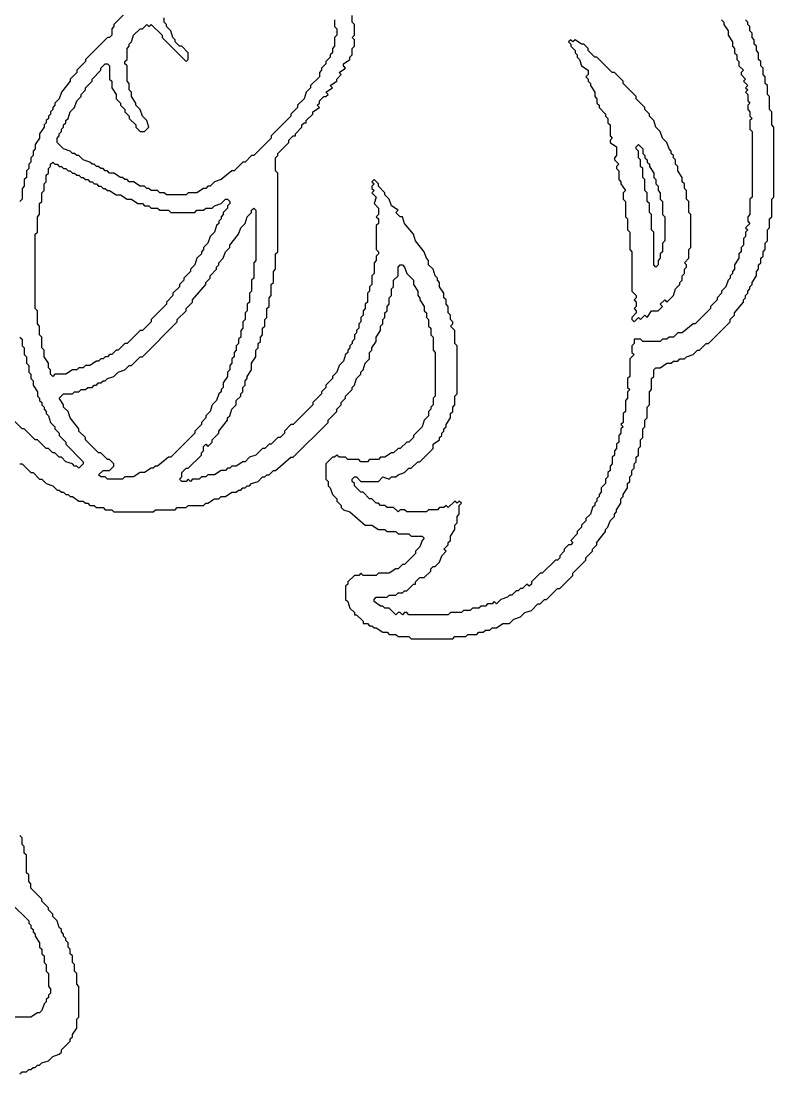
# Model space of a CAD drawing. Header units: millimetres. Extents: x 2 to 58.7, y 4.1 to 84.
# Drawn here: x 37.78 to 58.66, y 4.97 to 34.15 of the extents above; entities that cross this region are included whole.
import ezdxf

# ---------------------------------------------------------------- set-up
doc = ezdxf.new("R2010")
doc.units = ezdxf.units.MM
doc.layers.add('RAISED_METAL', color=7, linetype='Continuous')

msp = doc.modelspace()

# ---------------------------------------------------------------- linework, layer by layer
at = {"layer": 'RAISED_METAL'}
for points in [[(40.722, 34.424), (40.359, 34.061), (40.359, 34), (40.298, 33.939), (40.298, 33.758), (40.238, 33.697), (40.177, 33.697), (39.571, 33.091), (39.571, 33.03), (39.329, 32.788), (39.329, 32.727), (39.147, 32.545), (39.147, 32.485), (38.904, 32.182), (38.844, 32), (38.723, 31.879), (38.723, 31.818), (38.662, 31.758), (38.662, 31.697), (38.601, 31.636), (38.601, 31.576), (38.541, 31.515), (38.541, 31.455), (38.48, 31.394), (38.48, 31.333), (38.42, 31.273), (38.42, 31.212), (38.299, 31.03), (38.299, 30.909), (38.177, 30.727), (38.177, 30.606), (38.117, 30.545), (38.117, 30.424), (38.056, 30.364), (38.056, 30.242), (37.996, 30.182), (37.996, 30.061), (37.935, 30), (37.935, 29.818), (37.874, 29.758), (37.874, 29.576), (37.814, 29.515), (37.814, 29.212), (37.753, 29.152)], [(37.753, 21.879), (37.814, 21.879), (38.056, 21.636), (38.117, 21.636), (38.299, 21.455), (38.359, 21.455), (38.48, 21.333), (38.662, 21.273), (38.783, 21.152), (38.844, 21.152), (38.904, 21.091), (38.965, 21.091), (39.026, 21.03), (39.086, 21.03), (39.147, 20.97), (39.207, 20.97), (39.389, 20.848), (39.51, 20.848), (39.571, 20.788), (39.632, 20.788), (39.692, 20.727), (39.813, 20.727), (39.874, 20.667), (40.056, 20.667), (40.116, 20.606), (40.298, 20.606), (40.359, 20.545), (41.45, 20.545), (41.51, 20.606), (42.056, 20.606), (42.116, 20.667), (42.359, 20.667), (42.419, 20.727), (42.843, 20.727), (42.904, 20.788), (42.965, 20.788), (43.146, 20.909), (43.268, 20.909), (43.328, 20.97), (43.449, 20.97), (43.631, 21.091), (43.752, 21.091), (43.813, 21.152), (43.874, 21.152), (43.934, 21.212), (43.995, 21.212), (44.055, 21.273), (44.116, 21.273), (44.177, 21.333), (44.358, 21.394), (44.48, 21.515), (44.54, 21.515), (44.601, 21.576), (44.661, 21.576), (44.783, 21.697), (44.843, 21.697), (45.267, 22.061), (45.328, 22.061), (46.297, 23.03), (46.297, 23.091), (46.54, 23.333), (46.54, 23.394), (46.661, 23.515), (46.661, 23.576), (46.782, 23.697), (46.782, 23.758), (46.964, 23.939), (46.964, 24), (47.025, 24.061), (47.085, 24.242), (47.206, 24.364), (47.206, 24.424), (47.267, 24.485), (47.328, 24.667), (47.449, 24.788), (47.449, 24.97), (47.509, 25.03), (47.509, 25.091), (47.631, 25.273), (47.631, 25.394), (47.752, 25.576), (47.752, 25.697), (47.812, 25.758), (47.812, 25.879), (47.873, 25.939), (47.873, 26.061), (47.934, 26.121), (47.934, 26.242), (47.994, 26.303), (47.994, 26.485), (48.055, 26.545), (48.055, 26.727), (48.115, 26.788), (48.115, 26.97), (48.237, 27.091), (48.237, 27.333), (48.297, 27.394), (48.358, 27.394), (48.418, 27.333), (48.479, 27.152), (48.661, 26.97), (48.661, 26.848), (48.782, 26.667), (48.782, 26.545), (48.843, 26.485), (48.843, 26.424), (48.964, 26.242), (48.964, 26.121), (49.024, 26.061), (49.024, 25.939), (49.085, 25.879), (49.085, 25.697), (49.146, 25.636), (49.146, 25.455), (49.206, 25.394), (49.206, 25.03), (49.267, 24.97), (49.267, 23.758), (49.206, 23.697), (49.206, 23.515), (49.146, 23.455), (49.146, 23.394), (49.085, 23.333), (49.085, 23.212), (48.964, 23.091), (48.903, 22.909), (48.661, 22.667), (48.661, 22.606), (48.54, 22.485), (48.479, 22.485), (48.297, 22.303), (48.237, 22.303), (48.115, 22.182), (48.055, 22.182), (47.873, 22.061), (47.752, 22.061), (47.691, 22), (47.449, 22), (47.388, 21.939), (47.206, 21.939), (47.146, 22), (46.843, 22), (46.782, 22.061), (46.6, 22.061), (46.54, 22.121), (46.479, 22.061), (46.419, 22.061), (46.237, 21.879), (46.237, 21.455), (46.297, 21.394), (46.297, 21.273), (46.358, 21.212), (46.419, 21.03), (46.54, 20.909), (46.54, 20.848), (46.661, 20.727), (46.661, 20.667), (46.722, 20.606), (46.903, 20.545), (47.328, 20.182), (47.509, 20.182), (47.691, 20.061), (47.873, 20.061), (47.934, 20), (48.176, 20), (48.237, 19.939), (48.54, 19.939), (48.6, 19.879), (48.903, 19.879), (48.964, 19.818), (48.903, 19.758), (48.843, 19.576), (48.721, 19.455), (48.721, 19.394), (48.418, 19.091), (48.358, 19.091), (48.237, 18.97), (48.176, 18.97), (47.994, 18.848), (47.691, 18.848), (47.631, 18.788), (47.267, 18.788), (47.206, 18.848), (47.146, 18.788), (47.025, 18.788), (46.843, 18.606), (46.843, 18.545), (46.782, 18.485), (46.782, 18.121), (46.843, 18.061), (46.903, 17.879), (47.025, 17.758), (47.025, 17.697), (47.085, 17.697), (47.267, 17.515), (47.267, 17.455), (47.388, 17.455), (47.449, 17.394), (47.509, 17.394), (47.57, 17.333), (47.631, 17.333), (47.812, 17.212), (47.934, 17.212), (47.994, 17.152), (48.176, 17.152), (48.237, 17.091), (48.54, 17.091), (48.6, 17.03), (49.752, 17.03), (49.812, 17.091), (50.115, 17.091), (50.176, 17.152), (50.418, 17.152), (50.479, 17.212), (50.6, 17.212), (50.661, 17.273), (50.782, 17.273), (50.842, 17.333), (50.964, 17.333), (51.145, 17.455), (51.327, 17.455), (51.448, 17.576), (51.63, 17.636), (51.751, 17.758), (51.933, 17.818), (52.115, 18), (52.176, 18), (52.297, 18.121), (52.357, 18.121), (52.66, 18.424), (52.721, 18.424), (53.084, 18.788), (53.084, 18.848), (53.448, 19.212), (53.448, 19.273), (53.63, 19.455), (53.63, 19.515), (53.751, 19.636), (53.751, 19.697), (53.993, 20), (53.993, 20.061), (54.054, 20.121), (54.115, 20.303), (54.236, 20.424), (54.236, 20.485), (54.296, 20.545), (54.296, 20.606), (54.418, 20.788), (54.418, 20.909), (54.478, 20.97), (54.478, 21.03), (54.599, 21.212), (54.599, 21.333), (54.66, 21.394), (54.66, 21.515), (54.721, 21.576), (54.721, 21.697), (54.781, 21.758), (54.781, 21.879), (54.842, 21.939), (54.842, 22.061), (54.902, 22.121), (54.902, 22.303), (54.963, 22.364), (54.963, 22.545), (55.024, 22.606), (55.024, 22.848), (55.084, 22.909), (55.084, 23.091), (55.145, 23.152), (55.145, 23.455), (55.205, 23.515), (55.205, 23.879), (55.266, 23.939), (55.266, 24.242), (55.327, 24.303), (55.327, 24.485), (55.387, 24.545), (55.508, 24.545), (55.69, 24.667), (55.811, 24.667), (55.872, 24.727), (55.993, 24.727), (56.054, 24.788), (56.175, 24.788), (56.236, 24.848), (56.417, 24.909), (56.539, 25.03), (56.599, 25.03), (56.781, 25.212), (56.842, 25.212), (57.448, 25.818), (57.448, 25.879), (57.569, 26), (57.569, 26.061), (57.811, 26.364), (57.811, 26.424), (57.872, 26.485), (57.872, 26.545), (57.932, 26.606), (57.932, 26.667), (57.993, 26.727), (57.993, 26.788), (58.054, 26.848), (58.054, 26.909), (58.175, 27.091), (58.175, 27.212), (58.235, 27.273), (58.235, 27.394), (58.296, 27.455), (58.296, 27.576), (58.357, 27.636), (58.357, 27.758), (58.417, 27.818), (58.417, 28), (58.478, 28.061), (58.478, 28.364), (58.538, 28.424), (58.538, 28.667), (58.599, 28.727), (58.599, 29.212), (58.66, 29.273), (58.66, 31.212), (58.599, 31.273), (58.599, 31.636), (58.538, 31.697), (58.538, 32.061), (58.478, 32.121), (58.478, 32.364), (58.417, 32.424), (58.417, 32.606), (58.357, 32.667), (58.357, 32.848), (58.296, 32.909), (58.296, 33.03), (58.235, 33.091), (58.235, 33.273), (58.175, 33.333), (58.175, 33.455), (58.114, 33.515), (58.114, 33.636), (58.054, 33.697), (58.054, 33.818), (57.993, 33.879), (57.993, 34), (57.932, 34.061), (57.932, 34.121), (57.872, 34.182)], [(46.479, 34.182), (46.479, 34), (46.54, 33.939), (46.54, 33.758), (46.479, 33.697), (46.479, 33.455), (46.419, 33.394), (46.419, 33.273), (46.358, 33.212), (46.358, 33.152), (46.237, 33.03), (46.237, 32.97), (46.116, 32.848), (46.116, 32.788), (46.055, 32.727), (46.055, 32.606), (45.813, 32.364), (45.813, 32.303), (45.691, 32.182), (45.631, 32), (45.449, 31.818), (45.449, 31.758), (45.267, 31.576), (45.267, 31.515), (44.722, 30.97), (44.722, 30.909), (44.237, 30.424), (44.177, 30.424), (43.995, 30.242), (43.934, 30.242), (43.692, 30), (43.631, 30), (43.328, 29.758), (43.146, 29.697), (43.025, 29.576), (42.965, 29.576), (42.904, 29.515), (42.843, 29.515), (42.662, 29.394), (42.419, 29.394), (42.359, 29.333), (41.813, 29.333), (41.753, 29.394), (41.631, 29.394), (41.571, 29.455), (41.389, 29.455), (41.328, 29.515), (41.268, 29.515), (41.207, 29.576), (41.086, 29.576), (40.904, 29.697), (40.783, 29.697), (40.722, 29.758), (40.662, 29.758), (40.601, 29.818), (40.541, 29.818), (40.359, 29.939), (40.238, 29.939), (40.177, 30), (40.116, 30), (40.056, 30.061), (39.995, 30.061), (39.935, 30.121), (39.874, 30.121), (39.813, 30.182), (39.753, 30.182), (39.692, 30.242), (39.51, 30.303), (39.389, 30.424), (39.329, 30.424), (39.268, 30.485), (39.207, 30.485), (39.147, 30.545), (38.965, 30.606), (38.783, 30.788), (38.783, 30.909), (38.844, 30.97), (38.844, 31.03), (38.904, 31.091), (38.904, 31.152), (38.965, 31.212), (38.965, 31.273), (39.026, 31.333), (39.026, 31.394), (39.086, 31.455), (39.147, 31.636), (39.268, 31.758), (39.329, 31.939), (39.45, 32.061), (39.45, 32.121), (39.571, 32.242), (39.571, 32.303), (39.753, 32.485), (39.753, 32.545), (39.995, 32.788), (39.995, 32.848), (40.116, 32.97), (40.177, 32.97), (40.238, 32.909), (40.238, 32.545), (40.298, 32.485), (40.298, 32.303), (40.419, 32.121), (40.419, 32), (40.541, 31.879), (40.541, 31.818), (40.662, 31.697), (40.662, 31.636), (40.783, 31.515), (40.783, 31.455), (40.965, 31.273), (40.965, 31.212), (41.086, 31.091), (41.207, 31.091), (41.328, 31.212), (41.268, 31.394), (41.147, 31.515), (41.086, 31.697), (40.965, 31.818), (40.965, 31.879), (40.844, 32.061), (40.844, 32.182), (40.783, 32.242), (40.783, 32.424), (40.722, 32.485), (40.722, 32.909), (40.662, 32.97), (40.662, 33.03), (40.722, 33.091), (40.722, 33.394), (40.783, 33.455), (40.783, 33.515), (40.844, 33.576), (40.904, 33.758), (41.086, 33.939), (41.147, 33.939), (41.268, 34.061), (41.328, 34), (41.389, 34.061), (41.692, 33.758), (41.692, 33.697), (42.359, 33.03), (42.419, 33.091), (42.419, 33.273), (42.237, 33.455), (42.177, 33.455), (42.056, 33.576), (42.056, 33.636), (41.995, 33.697), (41.934, 33.879), (41.813, 34), (41.813, 34.061), (41.753, 34.121), (41.753, 34.242)], [(57.205, 34.182), (57.266, 34.121), (57.266, 34.061), (57.387, 33.879), (57.387, 33.758), (57.508, 33.576), (57.508, 33.455), (57.569, 33.394), (57.569, 33.273), (57.629, 33.212), (57.629, 33.091), (57.69, 33.03), (57.69, 32.909), (57.811, 32.788), (57.751, 32.727), (57.751, 32.667), (57.872, 32.545), (57.811, 32.485), (57.932, 32.364), (57.872, 32.303), (57.932, 32.242), (57.872, 32.182), (57.932, 32.121), (57.932, 31.939), (57.993, 31.879), (57.932, 31.818), (57.932, 31.697), (57.993, 31.636), (57.993, 31.515), (58.054, 31.455), (57.993, 31.394), (57.993, 31.152), (58.054, 31.091), (58.054, 29.273), (57.993, 29.212), (57.993, 28.788), (57.932, 28.727), (57.932, 28.606), (57.993, 28.545), (57.872, 28.424), (57.932, 28.364), (57.872, 28.303), (57.872, 28.182), (57.811, 28.121), (57.811, 27.939), (57.751, 27.879), (57.751, 27.758), (57.69, 27.697), (57.69, 27.576), (57.569, 27.394), (57.569, 27.273), (57.508, 27.212), (57.508, 27.152), (57.448, 27.091), (57.448, 27.03), (57.387, 26.97), (57.326, 26.788), (57.205, 26.667), (57.205, 26.606), (57.084, 26.485), (57.084, 26.424), (56.902, 26.242), (56.902, 26.182), (56.478, 25.758), (56.417, 25.758), (56.114, 25.515), (55.993, 25.515), (55.872, 25.394), (55.751, 25.394), (55.69, 25.333), (55.569, 25.333), (55.508, 25.273), (55.024, 25.273), (54.963, 25.333), (54.781, 25.333), (54.781, 25.212), (54.721, 25.152), (54.721, 24.97), (54.781, 24.909), (54.66, 24.788), (54.66, 24.303), (54.599, 24.242), (54.599, 24), (54.66, 23.939), (54.599, 23.879), (54.599, 23.697), (54.539, 23.636), (54.539, 23.333), (54.478, 23.273), (54.478, 23.03), (54.418, 22.97), (54.478, 22.909), (54.418, 22.848), (54.418, 22.727), (54.357, 22.667), (54.357, 22.485), (54.296, 22.424), (54.296, 22.303), (54.236, 22.242), (54.236, 22.121), (54.175, 22.061), (54.175, 21.879), (54.115, 21.818), (54.115, 21.697), (54.054, 21.636), (54.054, 21.515), (53.993, 21.455), (53.993, 21.333), (53.872, 21.212), (53.872, 21.091), (53.812, 21.03), (53.812, 20.97), (53.751, 20.909), (53.751, 20.848), (53.69, 20.788), (53.69, 20.727), (53.63, 20.667), (53.569, 20.485), (53.448, 20.364), (53.448, 20.303), (53.327, 20.182), (53.327, 20.121), (53.206, 20), (53.206, 19.939), (53.024, 19.758), (53.084, 19.697), (53.024, 19.636), (52.963, 19.636), (52.842, 19.515), (52.842, 19.455), (52.721, 19.333), (52.721, 19.273), (52.66, 19.212), (52.6, 19.212), (52.236, 18.848), (52.176, 18.848), (51.933, 18.606), (51.933, 18.545), (51.873, 18.485), (51.812, 18.545), (51.691, 18.424), (51.63, 18.424), (51.57, 18.364), (51.509, 18.364), (51.388, 18.242), (51.327, 18.242), (51.267, 18.182), (51.085, 18.121), (50.964, 18), (50.903, 18.061), (50.842, 18), (50.721, 18), (50.661, 17.939), (50.539, 17.939), (50.479, 17.879), (50.297, 17.879), (50.236, 17.818), (50.055, 17.818), (49.994, 17.758), (49.691, 17.758), (49.63, 17.697), (48.54, 17.697), (48.479, 17.758), (48.418, 17.758), (48.358, 17.697), (48.297, 17.758), (48.237, 17.758), (48.176, 17.697), (47.994, 17.879), (47.873, 17.879), (47.812, 17.939), (47.752, 17.939), (47.57, 18.061), (47.57, 18.121), (47.631, 18.182), (47.934, 18.182), (47.994, 18.242), (48.176, 18.242), (48.237, 18.303), (48.358, 18.303), (48.418, 18.364), (48.479, 18.364), (48.661, 18.545), (48.721, 18.545), (48.721, 18.606), (48.843, 18.727), (48.964, 18.727), (49.146, 18.909), (49.146, 18.97), (49.206, 19.03), (49.267, 19.03), (49.388, 19.152), (49.449, 19.333), (49.57, 19.455), (49.509, 19.515), (49.63, 19.636), (49.63, 19.697), (49.691, 19.758), (49.691, 19.879), (49.812, 20.061), (49.812, 20.182), (49.873, 20.242), (49.873, 20.424), (49.933, 20.485), (49.933, 20.727), (49.994, 20.788), (49.933, 20.848), (49.873, 20.788), (49.812, 20.848), (49.63, 20.667), (49.57, 20.727), (49.509, 20.667), (49.388, 20.667), (49.327, 20.606), (49.085, 20.606), (49.024, 20.545), (48.479, 20.545), (48.418, 20.606), (48.297, 20.606), (48.237, 20.545), (48.115, 20.667), (47.934, 20.667), (47.873, 20.727), (47.752, 20.727), (47.691, 20.788), (47.631, 20.788), (47.509, 20.909), (47.449, 20.909), (47.267, 21.091), (47.206, 21.091), (47.025, 21.273), (47.025, 21.333), (46.964, 21.394), (46.964, 21.455), (47.025, 21.515), (47.085, 21.515), (47.206, 21.394), (47.691, 21.394), (47.812, 21.515), (47.994, 21.455), (48.055, 21.515), (48.176, 21.515), (48.237, 21.576), (48.418, 21.636), (48.54, 21.758), (48.6, 21.758), (48.782, 21.939), (48.843, 21.939), (49.206, 22.303), (49.206, 22.424), (49.388, 22.545), (49.388, 22.606), (49.449, 22.667), (49.449, 22.727), (49.509, 22.788), (49.509, 22.848), (49.57, 22.909), (49.57, 22.97), (49.691, 23.152), (49.691, 23.273), (49.752, 23.333), (49.752, 23.455), (49.812, 23.515), (49.812, 23.758), (49.873, 23.818), (49.873, 25.152), (49.812, 25.212), (49.812, 25.576), (49.691, 25.697), (49.752, 25.758), (49.752, 25.818), (49.691, 25.879), (49.691, 26), (49.63, 26.061), (49.63, 26.242), (49.57, 26.303), (49.57, 26.424), (49.509, 26.485), (49.509, 26.606), (49.388, 26.788), (49.388, 26.909), (49.327, 26.97), (49.327, 27.03), (49.267, 27.091), (49.206, 27.273), (49.085, 27.394), (49.085, 27.515), (49.024, 27.576), (48.964, 27.758), (48.721, 28.061), (48.661, 28.242), (48.418, 28.545), (48.358, 28.727), (48.297, 28.727), (48.176, 28.848), (48.237, 28.909), (48.055, 29.03), (47.994, 29.212), (47.873, 29.333), (47.873, 29.394), (47.691, 29.576), (47.691, 29.636), (47.57, 29.758), (47.509, 29.697), (47.57, 29.636), (47.509, 29.576), (47.509, 29.515), (47.57, 29.455), (47.509, 29.394), (47.631, 29.273), (47.57, 29.091), (47.691, 28.97), (47.691, 28.788), (47.631, 28.727), (47.691, 28.667), (47.691, 28.545), (47.631, 28.485), (47.631, 27.818), (47.691, 27.758), (47.691, 27.697), (47.631, 27.636), (47.631, 27.515), (47.57, 27.455), (47.57, 27.152), (47.509, 27.091), (47.509, 26.848), (47.449, 26.788), (47.449, 26.667), (47.388, 26.606), (47.388, 26.364), (47.328, 26.303), (47.328, 26.182), (47.267, 26.121), (47.267, 26), (47.206, 25.939), (47.206, 25.818), (47.146, 25.758), (47.146, 25.636), (47.085, 25.576), (47.085, 25.515), (47.025, 25.455), (47.025, 25.333), (46.964, 25.273), (46.964, 25.212), (46.903, 25.152), (46.903, 25.091), (46.843, 25.03), (46.843, 24.97), (46.782, 24.909), (46.722, 24.727), (46.6, 24.606), (46.54, 24.424), (46.419, 24.303), (46.419, 24.242), (46.237, 24.061), (46.237, 24), (46.116, 23.879), (46.116, 23.818), (45.873, 23.576), (45.873, 23.515), (45.328, 22.97), (45.267, 22.97), (45.086, 22.788), (45.086, 22.727), (44.964, 22.606), (44.904, 22.606), (44.722, 22.424), (44.661, 22.424), (44.54, 22.303), (44.48, 22.303), (44.298, 22.121), (44.116, 22.061), (43.995, 21.939), (43.934, 21.939), (43.752, 21.818), (43.631, 21.818), (43.571, 21.758), (43.51, 21.758), (43.449, 21.697), (43.328, 21.697), (43.146, 21.576), (42.965, 21.576), (42.904, 21.515), (42.783, 21.515), (42.722, 21.455), (42.54, 21.455), (42.48, 21.394), (42.419, 21.455), (42.359, 21.394), (42.237, 21.394), (42.177, 21.455), (42.237, 21.515), (42.237, 21.636), (42.359, 21.758), (42.419, 21.758), (42.783, 22.121), (42.783, 22.182), (42.843, 22.242), (42.843, 22.364), (42.904, 22.424), (42.965, 22.364), (43.086, 22.485), (43.086, 22.545), (43.268, 22.727), (43.268, 22.788), (43.51, 23.091), (43.51, 23.152), (43.571, 23.212), (43.631, 23.394), (43.752, 23.515), (43.752, 23.636), (43.874, 23.758), (43.874, 23.818), (43.934, 23.879), (43.934, 24), (43.995, 24.061), (43.995, 24.182), (44.055, 24.242), (44.055, 24.303), (44.177, 24.485), (44.177, 24.667), (44.298, 24.848), (44.298, 25.03), (44.358, 25.091), (44.358, 25.212), (44.419, 25.273), (44.419, 25.394), (44.48, 25.455), (44.48, 25.636), (44.54, 25.697), (44.54, 25.879), (44.601, 25.939), (44.601, 26.182), (44.661, 26.242), (44.661, 26.485), (44.722, 26.545), (44.722, 26.848), (44.783, 26.909), (44.783, 27.212), (44.843, 27.273), (44.843, 27.697), (44.904, 27.758), (44.904, 29.939), (44.843, 30), (44.843, 30.364), (44.904, 30.424), (44.904, 30.485), (45.207, 30.788), (45.207, 30.848), (45.328, 30.97), (45.389, 30.97), (45.389, 31.03), (45.57, 31.212), (45.57, 31.273), (45.631, 31.333), (45.691, 31.333), (45.691, 31.394), (45.873, 31.576), (45.873, 31.636), (46.055, 31.758), (45.994, 31.818), (46.055, 31.879), (46.055, 31.939), (46.176, 32.061), (46.237, 32.061), (46.297, 32.121), (46.237, 32.182), (46.419, 32.303), (46.358, 32.364), (46.54, 32.485), (46.54, 32.545), (46.661, 32.667), (46.6, 32.727), (46.782, 32.848), (46.722, 32.909), (46.722, 32.97), (46.903, 33.091), (46.903, 33.152), (46.964, 33.212), (46.964, 33.394), (47.025, 33.455), (47.025, 33.636), (46.964, 33.697), (47.025, 33.758), (47.025, 34.061), (46.964, 34.121), (46.964, 34.303)], [(37.753, 25.394), (37.814, 25.333), (37.814, 25.152), (37.874, 25.091), (37.874, 24.909), (37.935, 24.848), (37.935, 24.667), (37.996, 24.606), (37.996, 24.424), (38.056, 24.364), (38.056, 24.242), (38.117, 24.182), (38.117, 24.061), (38.238, 23.879), (38.238, 23.758), (38.299, 23.697), (38.299, 23.636), (38.359, 23.576), (38.359, 23.515), (38.42, 23.455), (38.42, 23.394), (38.48, 23.333), (38.48, 23.273), (38.541, 23.212), (38.601, 23.03), (38.723, 22.909), (38.723, 22.848), (38.844, 22.727), (38.844, 22.667), (39.026, 22.485), (39.026, 22.424), (39.51, 21.939), (39.51, 21.879), (39.389, 21.758), (39.329, 21.818), (39.268, 21.818), (39.207, 21.879), (39.026, 21.939), (38.904, 22.061), (38.844, 22.061), (38.723, 22.182), (38.662, 22.182), (38.541, 22.303), (38.48, 22.303), (38.238, 22.545), (38.177, 22.545), (37.874, 22.848), (37.814, 22.848), (37.208, 23.455)], [(37.753, 4.97), (37.814, 5.03), (37.935, 5.03), (37.996, 5.091), (38.056, 5.091), (38.117, 5.152), (38.177, 5.152), (38.238, 5.212), (38.299, 5.212), (38.359, 5.273), (38.541, 5.333), (38.662, 5.455), (38.844, 5.515), (38.904, 5.576), (38.904, 5.636), (39.147, 5.879), (39.147, 5.939), (39.207, 6), (39.207, 6.061), (39.329, 6.242), (39.329, 6.485), (39.389, 6.545), (39.389, 7.394), (39.329, 7.455), (39.329, 7.758), (39.268, 7.818), (39.268, 8), (39.207, 8.061), (39.207, 8.242), (39.147, 8.303), (39.147, 8.424), (39.086, 8.485), (39.086, 8.606), (39.026, 8.667), (39.026, 8.727), (38.965, 8.788), (38.965, 8.848), (38.904, 8.909), (38.904, 8.97), (38.844, 9.03), (38.783, 9.212), (38.662, 9.333), (38.662, 9.394), (38.541, 9.515), (38.541, 9.576), (38.359, 9.758), (38.359, 9.818), (38.056, 10.121), (38.056, 10.242), (37.996, 10.303), (37.996, 10.485), (37.935, 10.545), (37.935, 11.03), (37.874, 11.091), (37.874, 11.273), (37.814, 11.333), (37.814, 11.515), (37.753, 11.576)], [(37.511, 9.697), (37.996, 9.212), (37.996, 9.152), (38.056, 9.091), (38.056, 9.03), (38.117, 8.97), (38.117, 8.909), (38.177, 8.848), (38.177, 8.788), (38.299, 8.606), (38.299, 8.485), (38.359, 8.424), (38.359, 8.303), (38.42, 8.242), (38.42, 8.061), (38.48, 8), (38.48, 7.818), (38.541, 7.758), (38.541, 7.394), (38.601, 7.333), (38.601, 7.212), (38.541, 7.152), (38.541, 7.091), (38.48, 7.03), (38.48, 6.97), (38.42, 6.909), (38.359, 6.727), (38.299, 6.667), (38.238, 6.667), (38.056, 6.545), (37.571, 6.545)]]:
    msp.add_lwpolyline(points, dxfattribs=at)
for points in [[(53.024, 33.636), (52.963, 33.576), (53.024, 33.515), (53.024, 33.455), (53.145, 33.333), (53.145, 33.273), (53.206, 33.212), (53.206, 33.152), (53.266, 33.091), (53.327, 32.909), (53.509, 32.788), (53.509, 32.667), (53.448, 32.606), (53.509, 32.545), (53.509, 32.485), (53.569, 32.424), (53.569, 32.364), (53.69, 32.182), (53.69, 32.061), (53.751, 32), (53.751, 31.879), (53.812, 31.818), (53.812, 31.758), (53.993, 31.576), (53.993, 31.515), (54.054, 31.455), (54.054, 31.333), (54.115, 31.273), (54.115, 30.97), (54.175, 30.909), (54.115, 30.848), (54.115, 30.788), (54.296, 30.667), (54.296, 30.424), (54.236, 30.364), (54.236, 30.303), (54.357, 30.182), (54.296, 30.121), (54.296, 30.061), (54.357, 30), (54.357, 29.758), (54.418, 29.697), (54.418, 29.636), (54.539, 29.455), (54.478, 29.394), (54.478, 29.212), (54.539, 29.152), (54.539, 28.727), (54.599, 28.667), (54.599, 28.364), (54.66, 28.303), (54.66, 27.818), (54.721, 27.758), (54.721, 26.667), (54.842, 26.545), (54.842, 26.485), (54.781, 26.424), (54.842, 26.364), (54.842, 26.242), (54.781, 26.182), (54.842, 26.121), (54.842, 26.061), (54.721, 25.939), (54.721, 25.879), (54.781, 25.818), (54.902, 25.939), (54.963, 25.879), (55.084, 26), (55.145, 25.939), (55.266, 26.121), (55.448, 26.121), (55.569, 26.242), (55.508, 26.303), (55.63, 26.424), (55.69, 26.364), (55.872, 26.545), (55.933, 26.727), (56.054, 26.848), (56.054, 26.909), (56.114, 26.97), (56.114, 27.091), (56.175, 27.152), (56.175, 27.273), (56.236, 27.333), (56.236, 27.394), (56.175, 27.455), (56.296, 27.576), (56.296, 27.818), (56.357, 27.879), (56.357, 28.788), (56.296, 28.848), (56.296, 29.152), (56.236, 29.212), (56.236, 29.455), (56.175, 29.515), (56.175, 29.636), (56.114, 29.697), (56.114, 29.818), (55.993, 30), (55.993, 30.121), (55.933, 30.182), (55.933, 30.303), (55.872, 30.364), (55.872, 30.424), (55.811, 30.485), (55.811, 30.545), (55.751, 30.606), (55.69, 30.788), (55.569, 30.909), (55.508, 31.091), (55.387, 31.212), (55.327, 31.394), (55.205, 31.515), (55.205, 31.576), (55.084, 31.697), (55.084, 31.758), (54.842, 32), (54.842, 32.061), (54.478, 32.424), (54.478, 32.485), (54.236, 32.727), (54.175, 32.727), (53.751, 33.152), (53.69, 33.152), (53.509, 33.333), (53.509, 33.394), (53.387, 33.515), (53.327, 33.515), (53.145, 33.636), (53.084, 33.576)], [(54.902, 30.727), (55.024, 30.606), (55.024, 30.485), (55.084, 30.424), (55.084, 30.364), (55.145, 30.303), (55.145, 30.242), (55.205, 30.182), (55.205, 30.121), (55.327, 29.939), (55.327, 29.818), (55.387, 29.758), (55.387, 29.636), (55.448, 29.576), (55.448, 29.455), (55.508, 29.394), (55.508, 29.212), (55.569, 29.152), (55.569, 28.788), (55.63, 28.727), (55.63, 28.061), (55.569, 28), (55.569, 27.758), (55.508, 27.697), (55.508, 27.576), (55.448, 27.515), (55.448, 27.394), (55.387, 27.333), (55.327, 27.394), (55.327, 28.303), (55.266, 28.364), (55.266, 28.788), (55.205, 28.848), (55.205, 29.091), (55.145, 29.152), (55.145, 29.394), (55.084, 29.455), (55.084, 29.758), (55.024, 29.818), (55.024, 30.061), (54.963, 30.121), (54.963, 30.303), (54.902, 30.364), (54.902, 30.545), (54.842, 30.606), (54.842, 30.667)], [(43.51, 29.212), (43.571, 29.152), (43.571, 29.091), (43.51, 29.03), (43.51, 28.97), (43.389, 28.848), (43.389, 28.788), (43.328, 28.727), (43.328, 28.667), (43.268, 28.606), (43.268, 28.545), (43.207, 28.485), (43.146, 28.303), (43.025, 28.182), (42.965, 28), (42.843, 27.879), (42.843, 27.818), (42.783, 27.758), (42.783, 27.697), (42.662, 27.576), (42.601, 27.394), (42.48, 27.273), (42.48, 27.212), (42.298, 27.03), (42.298, 26.97), (42.177, 26.848), (42.177, 26.788), (41.995, 26.606), (41.995, 26.545), (41.813, 26.364), (41.813, 26.303), (41.389, 25.879), (41.389, 25.818), (41.147, 25.576), (41.086, 25.576), (40.722, 25.212), (40.662, 25.212), (40.48, 25.03), (40.419, 25.03), (40.298, 24.909), (40.238, 24.909), (40.177, 24.848), (40.116, 24.848), (40.056, 24.788), (39.995, 24.788), (39.935, 24.727), (39.874, 24.727), (39.692, 24.606), (39.571, 24.606), (39.51, 24.545), (39.389, 24.545), (39.329, 24.485), (39.207, 24.485), (39.026, 24.364), (38.723, 24.364), (38.662, 24.303), (38.601, 24.364), (38.601, 24.485), (38.541, 24.545), (38.541, 24.667), (38.42, 24.848), (38.42, 25.03), (38.359, 25.091), (38.359, 25.394), (38.299, 25.455), (38.299, 25.697), (38.238, 25.758), (38.238, 26.121), (38.177, 26.182), (38.177, 28.242), (38.238, 28.303), (38.238, 28.727), (38.299, 28.788), (38.299, 29.091), (38.359, 29.152), (38.359, 29.394), (38.42, 29.455), (38.42, 29.636), (38.48, 29.697), (38.48, 29.879), (38.541, 29.939), (38.541, 30.061), (38.601, 30.121), (38.601, 30.182), (38.662, 30.242), (38.723, 30.182), (38.783, 30.182), (38.844, 30.121), (38.904, 30.121), (38.965, 30.061), (39.026, 30.061), (39.086, 30), (39.147, 30), (39.207, 29.939), (39.268, 29.939), (39.329, 29.879), (39.389, 29.879), (39.45, 29.818), (39.51, 29.818), (39.571, 29.758), (39.632, 29.758), (39.692, 29.697), (39.753, 29.697), (39.813, 29.636), (39.874, 29.636), (39.935, 29.576), (39.995, 29.576), (40.056, 29.515), (40.116, 29.515), (40.177, 29.455), (40.238, 29.455), (40.419, 29.333), (40.541, 29.333), (40.722, 29.212), (40.844, 29.212), (41.025, 29.091), (41.147, 29.091), (41.207, 29.03), (41.328, 29.03), (41.389, 28.97), (41.571, 28.97), (41.631, 28.909), (41.874, 28.909), (41.934, 28.848), (42.601, 28.848), (42.662, 28.909), (42.843, 28.909), (42.904, 28.97), (43.086, 28.97), (43.146, 29.03), (43.328, 29.091), (43.449, 29.212)], [(44.237, 28.97), (44.298, 28.909), (44.298, 27.515), (44.237, 27.455), (44.237, 27.03), (44.177, 26.97), (44.177, 26.667), (44.116, 26.606), (44.116, 26.364), (44.055, 26.303), (44.055, 26.121), (43.995, 26.061), (43.995, 25.879), (43.934, 25.818), (43.934, 25.636), (43.874, 25.576), (43.874, 25.394), (43.813, 25.333), (43.813, 25.212), (43.752, 25.152), (43.752, 25.03), (43.692, 24.97), (43.692, 24.848), (43.631, 24.788), (43.631, 24.667), (43.571, 24.606), (43.571, 24.485), (43.51, 24.424), (43.51, 24.303), (43.389, 24.121), (43.389, 24), (43.328, 23.939), (43.328, 23.879), (43.268, 23.818), (43.207, 23.636), (43.086, 23.515), (43.025, 23.333), (42.904, 23.212), (42.904, 23.152), (42.783, 23.03), (42.783, 22.97), (42.601, 22.788), (42.601, 22.727), (41.934, 22.061), (41.874, 22.061), (41.571, 21.818), (41.51, 21.818), (41.45, 21.758), (41.389, 21.758), (41.207, 21.636), (41.086, 21.636), (40.904, 21.515), (40.662, 21.515), (40.601, 21.455), (40.177, 21.455), (40.116, 21.515), (39.995, 21.515), (39.935, 21.576), (40.056, 21.697), (40.238, 21.697), (40.359, 21.818), (40.359, 21.879), (40.238, 22), (40.177, 22), (39.995, 22.182), (39.935, 22.182), (39.571, 22.545), (39.571, 22.606), (39.389, 22.788), (39.389, 22.848), (39.147, 23.152), (39.086, 23.333), (38.965, 23.455), (38.965, 23.515), (38.844, 23.697), (38.965, 23.818), (39.207, 23.818), (39.268, 23.879), (39.389, 23.879), (39.45, 23.939), (39.571, 23.939), (39.632, 24), (39.753, 24), (39.813, 24.061), (39.874, 24.061), (39.935, 24.121), (39.995, 24.121), (40.056, 24.182), (40.116, 24.182), (40.177, 24.242), (40.359, 24.303), (40.48, 24.424), (40.662, 24.485), (40.783, 24.606), (40.844, 24.606), (41.086, 24.848), (41.147, 24.848), (42.116, 25.818), (42.116, 25.879), (42.359, 26.121), (42.359, 26.182), (42.54, 26.364), (42.54, 26.424), (42.904, 26.848), (42.904, 26.909), (43.025, 27.03), (43.025, 27.091), (43.207, 27.273), (43.207, 27.333), (43.268, 27.394), (43.268, 27.455), (43.389, 27.576), (43.449, 27.758), (43.571, 27.879), (43.571, 27.939), (43.813, 28.242), (43.874, 28.424), (43.995, 28.545), (44.055, 28.727), (44.177, 28.848), (44.177, 28.909)]]:
    msp.add_lwpolyline(points, close=True, dxfattribs=at)

doc.saveas('drawing.dxf')
